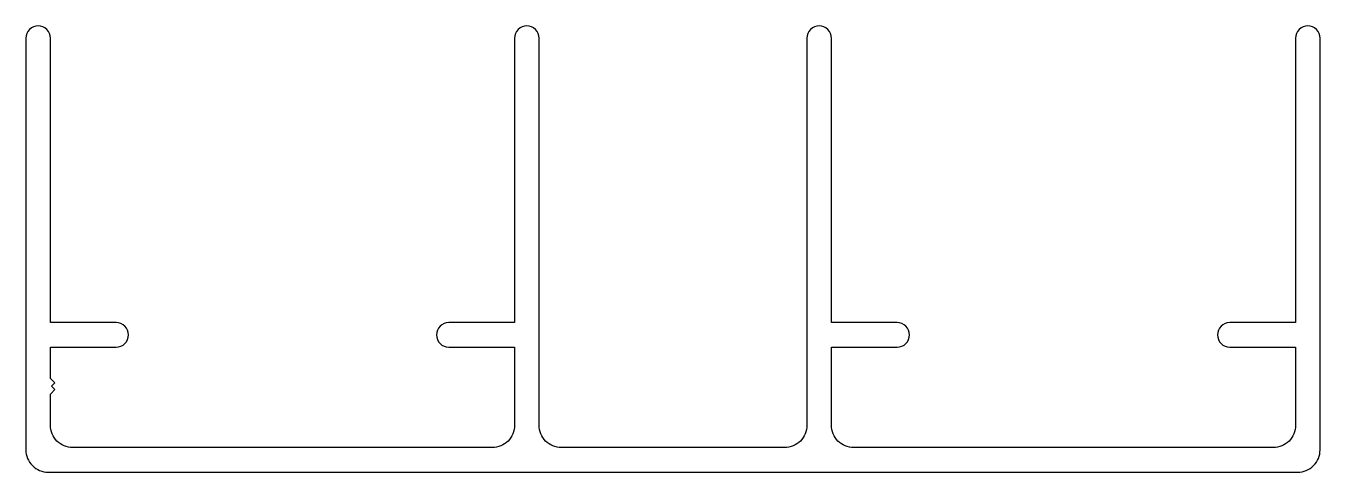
# Model space of a CAD drawing. Extents: x 928 to 986, y -7.9 to 12.1.
import ezdxf

# ---------------------------------------------------------------- set-up
doc = ezdxf.new("R2010")
doc.units = 0
doc.header["$LTSCALE"] = 15
doc.layers.get('0').update_dxf_attribs({"linetype": 'CONTINUOUS'})

msp = doc.modelspace()

# ---------------------------------------------------------------- linework, layer by layer
at = {"ltscale": 0.05}
msp.add_lwpolyline([(981.985, -2.31), (984.935, -2.31), (984.935, -5.81, -0.414214), (983.935, -6.81), (965.135, -6.81, -0.414214), (964.135, -5.81), (964.135, -2.31), (967.085, -2.31, 0.414214), (967.635, -1.76, 0.414214), (967.085, -1.21), (964.135, -1.21), (964.135, 11.54, 0.414214), (963.585, 12.09, 0.414214), (963.035, 11.54), (963.035, -5.81, -0.414214), (962.035, -6.81), (952.035, -6.81, -0.414214), (951.035, -5.81), (951.035, 11.54, 0.414214), (950.485, 12.09, 0.414214), (949.935, 11.54), (949.935, -1.21), (946.985, -1.21, 0.414214), (946.435, -1.76, 0.414214), (946.985, -2.31), (949.935, -2.31), (949.935, -5.81, -0.414214), (948.935, -6.81), (930.135, -6.81, -0.414214), (929.135, -5.81), (929.135, -4.41), (929.335, -4.21), (929.185, -4.06), (929.335, -3.91), (929.135, -3.71), (929.135, -2.31), (932.085, -2.31, 0.414214), (932.635, -1.76, 0.414214), (932.085, -1.21), (929.135, -1.21), (929.135, 11.54, 0.414214), (928.585, 12.09, 0.414214), (928.035, 11.54), (928.035, -6.91, 0.414214), (929.035, -7.91), (985.035, -7.91, 0.414214), (986.035, -6.91), (986.035, 11.54, 0.414214), (985.485, 12.09, 0.414214), (984.935, 11.54), (984.935, -1.21), (981.985, -1.21, 0.414214), (981.435, -1.76, 0.414214)], format="xyb", close=True, dxfattribs=at)

doc.saveas('drawing.dxf')
